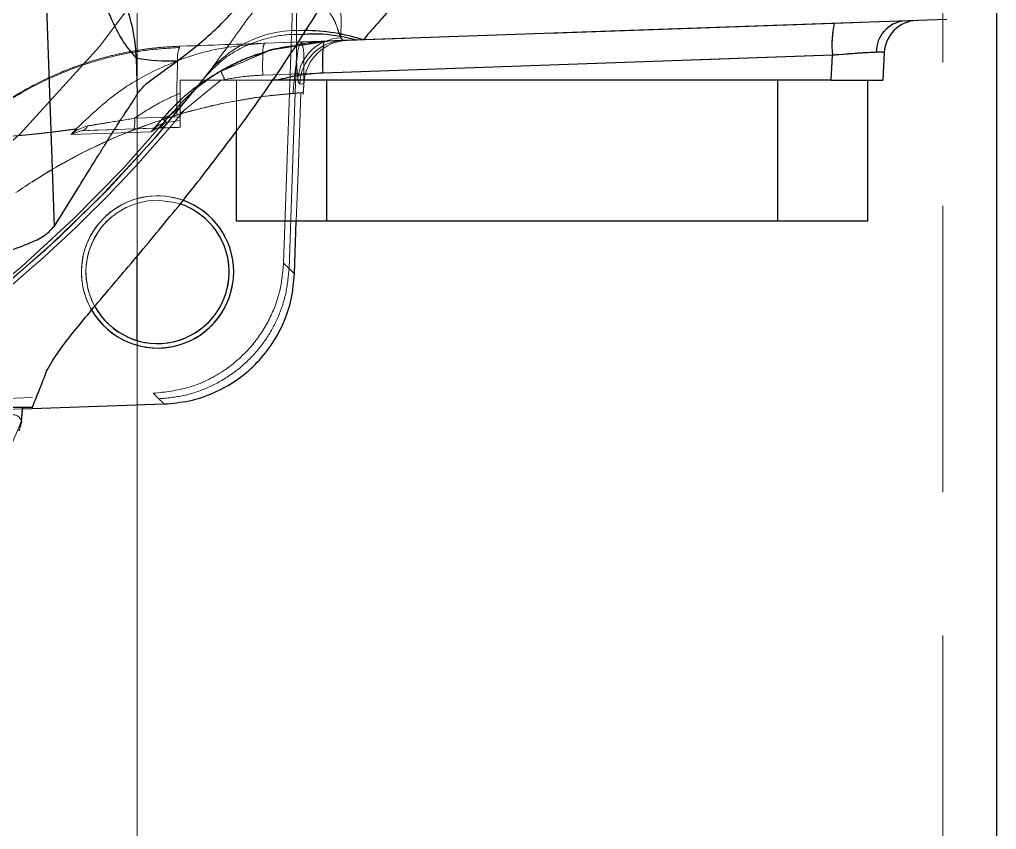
# Model space of a CAD drawing. Header units: millimetres. Extents: x 126 to 938, y 244 to 707.
# Drawn here: x 791.362 to 795.694, y 554.215 to 557.806 of the extents above; entities that cross this region are included whole.
import ezdxf

# ---------------------------------------------------------------- set-up
doc = ezdxf.new("R2010")
doc.units = ezdxf.units.MM
doc.linetypes.add('HIDDEN', pattern=[1.905, 1.27, -0.635])

msp = doc.modelspace()

# ---------------------------------------------------------------- linework, layer by layer
at = {"color": 7, "linetype": 'HIDDEN', "lineweight": 18}
for p, q in [((795.6937, 538.3273), (795.6937, 584.0473)), ((795.4556, 538.5654), (795.4556, 583.8091)), ((795.4556, 538.5654), (795.4556, 583.8091)), ((791.8837, 545.9473), (791.8837, 576.4273)), ((791.8837, 576.4273), (791.8837, 545.9473)), ((791.8837, 576.4273), (791.8837, 545.9473)), ((791.8837, 556.7581), (791.8837, 565.5396)), ((792.5324, 556.7265), (792.6688, 560.6239)), ((792.3695, 557.8059), (792.5682, 558.0591)), ((792.7964, 557.7135), (795.4737, 557.807)), ((792.715, 557.7107), (794.9743, 557.7896)), ((792.7128, 557.708), (792.4927, 557.673)), ((792.713, 557.7054), (792.715, 557.7107)), ((792.7964, 557.7135), (792.7866, 557.7252)), ((792.0723, 557.6882), (792.0689, 557.6776)), ((792.4739, 557.67), (792.4504, 557.6601)), ((792.4927, 557.673), (792.4739, 557.67)), ((792.5301, 557.6845), (792.588, 557.6945)), ((792.7108, 557.6999), (792.713, 557.7054)), ((792.4504, 557.6601), (792.2521, 557.5761)), ((792.4403, 557.5599), (794.9669, 557.6482)), ((794.9669, 557.6482), (794.9611, 557.5373)), ((795.1896, 557.5373), (795.1961, 557.6603)), ((792.2545, 557.5373), (792.0737, 557.3896)), ((792.2545, 557.5373), (792.0737, 557.5373)), ((792.0737, 557.3896), (792.0737, 557.5373)), ((792.0737, 557.48), (792.0737, 557.5373)), ((792.0737, 557.5373), (792.2571, 557.5373)), ((792.1648, 557.5276), (792.1774, 557.5434)), ((792.2732, 557.5373), (792.2545, 557.5373)), ((792.2571, 557.5373), (794.9611, 557.5373)), ((792.4839, 557.5373), (792.2732, 557.5373)), ((792.3237, 557.3123), (792.3237, 557.5373)), ((792.3237, 557.5373), (792.7237, 557.5373)), ((792.3237, 556.9123), (792.3237, 557.5373)), ((792.7237, 557.5373), (792.3237, 557.5373)), ((792.6188, 557.4743), (792.6254, 557.5552)), ((792.7237, 557.5373), (794.7237, 557.5373)), ((792.7237, 556.9123), (792.7237, 557.5373)), ((794.7237, 557.5373), (792.7237, 557.5373)), ((794.7237, 557.5373), (795.1237, 557.5373)), ((794.7237, 556.9123), (794.7237, 557.5373)), ((795.1237, 557.5373), (794.7237, 557.5373)), ((795.1896, 557.5373), (794.9611, 557.5373)), ((795.1237, 556.9123), (795.1237, 557.5373)), ((792.1636, 557.516), (792.1634, 557.5154)), ((792.1714, 557.5299), (792.1722, 557.5282)), ((792.6233, 557.5306), (792.6227, 557.5213)), ((792.0737, 557.3757), (792.0737, 557.48)), ((792.0737, 557.3757), (791.8716, 557.3686)), ((791.9953, 557.3674), (791.9538, 557.3188)), ((792.0737, 557.3896), (792.0737, 557.3589)), ((792.0737, 557.3757), (792.0737, 557.3286)), ((791.6132, 557.3216), (791.5903, 557.2972)), ((791.617, 557.3174), (791.6133, 557.3216)), ((791.6631, 557.3346), (791.617, 557.3174)), ((791.8692, 557.3215), (792.0737, 557.3286)), ((791.9709, 557.325), (791.9491, 557.3108)), ((792.0154, 557.3493), (792.0737, 557.3589)), ((792.0737, 557.3286), (792.0737, 557.3589)), ((791.5903, 557.2972), (791.945, 557.3081)), ((791.617, 557.3174), (791.5921, 557.2987)), ((791.5921, 557.2987), (791.6356, 557.3133)), ((791.9491, 557.3108), (791.945, 557.3081)), ((792.3237, 556.9123), (792.7237, 556.9123)), ((792.7237, 556.9123), (794.7237, 556.9123)), ((794.7237, 556.9123), (795.1237, 556.9123)), ((792.5566, 556.7024), (792.5324, 556.7265)), ((792.5566, 556.7023), (792.5566, 556.7024)), ((792.5809, 556.6792), (792.5566, 556.7023)), ((791.8837, 545.9473), (791.8837, 556.3828)), ((788.2468, 556.0192), (791.9549, 556.149)), ((791.9549, 556.149), (791.9791, 556.1248)), ((787.6059, 556.0873), (791.3755, 556.0873)), ((790.5106, 556.0495), (791.3753, 556.0798)), ((791.3755, 556.0873), (791.3026, 556.0873)), ((791.3109, 556.0873), (791.4185, 556.0873)), ((791.3711, 556.0281), (791.3709, 556.0253)), ((791.3619, 555.9884), (791.3651, 555.9983))]:
    msp.add_line(p, q, dxfattribs=at)
at = {"color": 7, "linetype": 'Continuous', "lineweight": 25}
for p, q in [((791.5161, 556.8901), (791.4656, 558.339)), ((795.6937, 557.8623), (795.6937, 538.3273)), ((792.1582, 557.6987), (792.1787, 557.7162)), ((792.0622, 557.6232), (792.1205, 557.6681)), ((792.1205, 557.6681), (792.1582, 557.6987)), ((791.8854, 557.4785), (791.8802, 557.6346)), ((791.9604, 557.5491), (792.0622, 557.6232)), ((794.9669, 557.6482), (792.7076, 557.5693)), ((794.9611, 557.5373), (794.9669, 557.6482)), ((795.1961, 557.6603), (795.1896, 557.5373)), ((792.5048, 557.5373), (792.4839, 557.5373)), ((794.9611, 557.5373), (792.5048, 557.5373)), ((792.7237, 556.9123), (792.7237, 557.5373)), ((794.7237, 556.9123), (794.7237, 557.5373)), ((794.9611, 557.5373), (795.1896, 557.5373)), ((795.1237, 556.9123), (795.1237, 557.5373)), ((791.8853, 557.4783), (791.8854, 557.4785)), ((792.3237, 556.9123), (792.3237, 557.3123)), ((791.5161, 556.8901), (791.6112, 557.0431)), ((792.7237, 556.9123), (792.3237, 556.9123)), ((792.5809, 556.6792), (792.589, 556.9123)), ((794.7237, 556.9123), (792.7237, 556.9123)), ((795.1237, 556.9123), (794.7237, 556.9123)), ((791.8837, 556.3828), (791.8837, 556.7581)), ((791.0645, 556.0873), (791.4185, 556.0873)), ((791.371, 556.0253), (791.3759, 556.0871)), ((791.3753, 556.0798), (792.0033, 556.1017)), ((791.3651, 555.9983), (791.3702, 556.02)), ((791.3606, 555.9844), (791.3619, 555.9884))]:
    msp.add_line(p, q, dxfattribs=at)
at = {"color": 7, "linetype": 'Continuous', "lineweight": 25, "flags": 128}
for points in [[(795.4737, 557.807), (794.0254, 557.7564), (792.8875, 557.7167)], [(792.8568, 557.7156), (792.7857, 557.7131), (792.7298, 557.7112)], [(792.8875, 557.7167), (792.8703, 557.7161), (792.8568, 557.7156)], [(792.9052, 557.7399), (792.8953, 557.7269), (792.8875, 557.7167)]]:
    msp.add_lwpolyline(points, dxfattribs=at)
at = {"color": 7, "linetype": 'HIDDEN', "lineweight": 18, "flags": 128}
for points in [[(794.9743, 557.7896), (795.0765, 557.7931), (795.1717, 557.7965), (795.2349, 557.7987), (795.2839, 557.8004)], [(795.2839, 557.8004), (795.219, 557.7981), (795.1325, 557.7951), (795.0548, 557.7924), (794.9743, 557.7896)], [(795.3406, 557.8024), (795.3225, 557.8017), (795.2839, 557.8004)], [(794.9743, 557.7896), (792.7145, 557.7107), (792.448, 557.7014)], [(792.6115, 557.7071), (792.6988, 557.7101), (792.7705, 557.7126), (792.8063, 557.7139), (792.8152, 557.7142)], [(792.0723, 557.6882), (792.3741, 557.6988), (792.6115, 557.7071)], [(792.448, 557.7014), (792.4113, 557.7001), (792.3779, 557.6989), (792.3499, 557.6979), (792.3229, 557.697), (792.2968, 557.6961), (792.2717, 557.6952), (792.2475, 557.6944), (792.2237, 557.6935), (792.1953, 557.6925), (792.1659, 557.6915), (792.1356, 557.6904), (792.1044, 557.6894), (792.0723, 557.6882)], [(792.5566, 556.7024), (792.5751, 557.2316), (792.5895, 557.6474)], [(792.6039, 557.5206), (792.6144, 557.521), (792.6227, 557.5213)], [(792.589, 556.9123), (792.5966, 557.1287), (792.609, 557.4818)], [(792.0154, 557.3493), (792.0102, 557.3539), (792.0058, 557.3578), (792.0021, 557.361), (791.9992, 557.3637), (791.9971, 557.3656), (791.9958, 557.3669), (791.9953, 557.3675), (791.9956, 557.3674)], [(791.9709, 557.325), (791.7847, 557.3185), (791.6356, 557.3133)], [(791.6356, 557.3133), (791.6932, 557.3153), (791.7592, 557.3176), (791.8692, 557.3215)], [(792.0727, 556.9889), (792.0497, 556.9955), (791.9737, 557.0048)]]:
    msp.add_lwpolyline(points, dxfattribs=at)
at = {"color": 7, "linetype": 'HIDDEN', "lineweight": 18}
msp.add_circle((791.9737, 556.6873), 0.3175, dxfattribs=at)
for centre, radius, start, end in [((787.4737, 561.1873), 5.5, 270, 90), ((787.4737, 561.1873), 5.5, 270, 90), ((790.0852, 557.7884), 2.7021, 358.6586, 2.531), ((787.4737, 561.1872), 5.95, 273.19163, 325.36907), ((795.2987, 557.6632), 0.138, 96.1694, 180.8163), ((795.3459, 557.6525), 0.15, 92.0012, 177.0003), ((792.5978, 557.2392), 0.5194, 87.0964, 139.3817), ((795.3938, 557.6967), 0.4296, 167.5117, 186.4858), ((792.7935, 557.527), 0.1983, 92.0058, 174.9827), ((792.8036, 557.5139), 0.1998, 92.053, 178.0693), ((792.8223, 557.5146), 0.1997, 92.0481, 175.3874), ((787.4737, 561.1873), 5.95, 273.19165, 322.2359), ((792.7737, 554.9873), 2.5, 93.7776, 154.8561), ((787.4737, 561.1873), 5.9354, 272.00002, 320.13607), ((791.7294, 557.3525), 0.1432, 347.5015, 6.4767), ((791.632, 557.3464), 0.0333, 276.3289, 339.1416), ((791.968, 557.3633), 0.0384, 274.4077, 334.8607), ((791.9817, 557.361), 0.0356, 276.2542, 340.9758), ((791.9737, 556.6872), 0.3375, 70.5532, 179.9992), ((791.9737, 556.6873), 0.3375, 0.0002, 179.9998), ((791.9737, 556.6873), 0.3175, 90.0002, 208.5409), ((791.9739, 556.6873), 0.3377, 180.0056, 209.7327), ((791.9737, 556.6873), 0.3375, 180.0002, 359.9998)]:
    msp.add_arc(centre, radius, start, end, dxfattribs=at)
at = {"color": 7, "linetype": 'Continuous', "lineweight": 25}
for centre, radius, start, end in [((795.2987, 557.6632), 0.138, 96.1694, 180.8163), ((795.3459, 557.6525), 0.15, 92.0012, 177.0003), ((792.6156, 556.8413), 0.9167, 72.745, 89.4707), ((795.3938, 557.6967), 0.4296, 167.5117, 186.4858), ((792.0383, 558.7072), 1.0842, 261.6155, 271.2632), ((791.9737, 556.6873), 0.3175, 208.5405, 71.8272), ((791.9737, 556.6872), 0.3375, 0.0007, 70.5502), ((791.9737, 556.6873), 0.3375, 209.742, 359.9993)]:
    msp.add_arc(centre, radius, start, end, dxfattribs=at)
at = {"color": 7, "linetype": 'HIDDEN', "lineweight": 18}
for points, knots in [([(793.439, 560.8931), (793.4252, 560.712), (793.3976, 560.3497), (793.2937, 559.8137), (793.1447, 559.2888), (792.9472, 558.7796), (792.7057, 558.2929), (792.4223, 557.8326), (792.1003, 557.4018), (791.7405, 557.0011), (791.3427, 556.6315), (790.9093, 556.2969), (790.4405, 555.9995), (789.9352, 555.7417), (789.3938, 555.529), (788.8261, 555.3706), (788.2459, 555.2662), (787.8561, 555.2435), (787.6612, 555.2321)], [0, 0, 0, 0, 0.061266, 0.122548, 0.183856, 0.245203, 0.306595, 0.366948, 0.427369, 0.487864, 0.548446, 0.610363, 0.672391, 0.735529, 0.801529, 0.86833, 0.934165, 1, 1, 1, 1]), ([(792.5918, 557.8848), (792.5918, 557.8837), (792.5919, 557.8785), (792.5915, 557.8701), (792.5912, 557.8572), (792.5907, 557.8382), (792.59, 557.805), (792.5894, 557.7582), (792.5892, 557.7032), (792.5894, 557.6656), (792.5895, 557.6474)], [0, 0, 0, 0, 0.0139833, 0.065235, 0.1060692, 0.1779135, 0.3050434, 0.5256286, 0.7697677, 1, 1, 1, 1]), ([(792.7866, 557.7252), (792.7836, 557.7329), (792.7772, 557.7496), (792.7679, 557.7788), (792.754, 557.8126), (792.7302, 557.8456), (792.6947, 557.8677), (792.6597, 557.8783), (792.6286, 557.8829), (792.6111, 557.884), (792.6029, 557.8844)], [0, 0, 0, 0, 0.093075, 0.200511, 0.343459, 0.501343, 0.648101, 0.80273, 0.908714, 1, 1, 1, 1]), ([(792.2035, 557.5773), (792.2349, 557.619), (792.2915, 557.6943), (792.3455, 557.7715), (792.3695, 557.8059)], [0, 0, 0, 0, 0.554015, 1, 1, 1, 1]), ([(795.2839, 557.8004), (795.2991, 557.8009), (795.318, 557.8016), (795.3369, 557.8022), (795.3406, 557.8024)], [0, 0, 0, 0, 0.8028983, 1, 1, 1, 1]), ([(792.6178, 557.7404), (792.5978, 557.7408), (792.5306, 557.742), (792.4142, 557.7137), (792.2785, 557.652), (792.2102, 557.5787), (792.1774, 557.5434)], [0, 0, 0, 0, 0.120414, 0.403073, 0.712736, 1, 1, 1, 1]), ([(792.2588, 557.582), (792.3178, 557.6046), (792.3918, 557.6329), (792.4733, 557.6748), (792.5694, 557.6846), (792.6476, 557.6986), (792.715, 557.7107)], [0, 0, 0, 0, 0.3983288, 0.4991122, 0.5689696, 1, 1, 1, 1]), ([(792.7298, 557.7112), (792.727, 557.7111), (792.7221, 557.7109), (792.7172, 557.7108), (792.715, 557.7107)], [0, 0, 0, 0, 0.5601267, 1, 1, 1, 1]), ([(792.8152, 557.7142), (792.8117, 557.7141), (792.8054, 557.7138), (792.7992, 557.7136), (792.7964, 557.7135)], [0, 0, 0, 0, 0.559917, 1, 1, 1, 1]), ([(791.1022, 557.2858), (791.1692, 557.3422), (791.3045, 557.4561), (791.4892, 557.5513), (791.6271, 557.6048), (791.7111, 557.6317), (791.7963, 557.6535), (791.883, 557.6703), (791.975, 557.6829), (792.0385, 557.6864), (792.0723, 557.6882)], [0, 0, 0, 0, 0.244629, 0.4935091, 0.5764482, 0.6584755, 0.7402147, 0.8223018, 0.9053445, 1, 1, 1, 1]), ([(792.0688, 557.6822), (792.0302, 557.68), (791.9545, 557.6757), (791.8405, 557.658), (791.7245, 557.6314), (791.5876, 557.5877), (791.4323, 557.5192), (791.2617, 557.4187), (791.1584, 557.3307), (791.1051, 557.2853)], [0, 0, 0, 0, 0.109061, 0.213725, 0.324912, 0.444125, 0.618315, 0.802752, 1, 1, 1, 1]), ([(792.448, 557.7014), (792.3696, 557.6942), (792.2132, 557.6799), (791.9902, 557.6004), (791.7838, 557.4847), (791.6702, 557.376), (791.6133, 557.3216)], [0, 0, 0, 0, 0.250548, 0.499695, 0.749552, 1, 1, 1, 1]), ([(792.5301, 557.6845), (792.4817, 557.6724), (792.3851, 557.6483), (792.2513, 557.5809), (792.1292, 557.4941), (792.0628, 557.42), (792.0295, 557.3829)], [0, 0, 0, 0, 0.250266, 0.500103, 0.74988, 1, 1, 1, 1]), ([(792.0689, 557.6776), (792.0679, 557.6748), (792.0605, 557.6528), (792.0628, 557.5952), (792.058, 557.5006), (792.0593, 557.4253), (792.06, 557.3832)], [0, 0, 0, 0, 0.030122, 0.235642, 0.573185, 1, 1, 1, 1]), ([(792.2588, 557.582), (792.3017, 557.6032), (792.3887, 557.6462), (792.4825, 557.6716), (792.5301, 557.6845)], [0, 0, 0, 0, 0.492252, 1, 1, 1, 1]), ([(792.4403, 557.5599), (792.4398, 557.5782), (792.4389, 557.6117), (792.4412, 557.6549), (792.4407, 557.6849), (792.4464, 557.6978), (792.448, 557.7014)], [0, 0, 0, 0, 0.383599, 0.704701, 0.918941, 1, 1, 1, 1]), ([(792.5746, 557.4793), (792.5772, 557.511), (792.5818, 557.5668), (792.5929, 557.6367), (792.5971, 557.6835), (792.6083, 557.7019), (792.6115, 557.7071)], [0, 0, 0, 0, 0.40971, 0.722786, 0.922506, 1, 1, 1, 1]), ([(792.6227, 557.5213), (792.623, 557.5592), (792.6235, 557.6141), (792.6217, 557.6772), (792.6138, 557.7002), (792.6115, 557.7071)], [0, 0, 0, 0, 0.610959, 0.884039, 1, 1, 1, 1]), ([(792.5895, 557.6474), (792.5901, 557.625), (792.591, 557.5906), (792.5947, 557.5563), (792.596, 557.5444)], [0, 0, 0, 0, 0.649796, 1, 1, 1, 1]), ([(794.9669, 557.6482), (794.9869, 557.6498), (795.0241, 557.6528), (795.0768, 557.6566), (795.1214, 557.6595), (795.1488, 557.6607), (795.1607, 557.6612)], [0, 0, 0, 0, 0.309444, 0.576063, 0.81593, 1, 1, 1, 1]), ([(795.1607, 557.6612), (795.1695, 557.6619), (795.1813, 557.6627), (795.193, 557.6608), (795.1961, 557.6603)], [0, 0, 0, 0, 0.738692, 1, 1, 1, 1]), ([(792.257, 557.5801), (792.2084, 557.5506), (792.1113, 557.4919), (792.0341, 557.4087), (791.9956, 557.3671)], [0, 0, 0, 0, 0.5004989, 1, 1, 1, 1]), ([(791.9956, 557.3674), (792.0339, 557.4088), (792.1105, 557.4918), (792.2069, 557.5506), (792.2551, 557.58)], [0, 0, 0, 0, 0.499551, 1, 1, 1, 1]), ([(792.2348, 557.5663), (792.2523, 557.5769), (792.2733, 557.5897), (792.2962, 557.601), (792.3008, 557.6033), (792.3016, 557.6037)], [0, 0, 0, 0, 0.800133, 0.965254, 1, 1, 1, 1]), ([(792.2551, 557.58), (792.2552, 557.58), (792.2553, 557.5801), (792.2557, 557.5803), (792.2569, 557.581), (792.258, 557.5815), (792.2588, 557.582)], [0, 0, 0, 0, 0.028691, 0.098823, 0.366678, 1, 1, 1, 1]), ([(792.2732, 557.5373), (792.2701, 557.5433), (792.2648, 557.5537), (792.2593, 557.5671), (792.255, 557.5752), (792.2551, 557.5791), (792.2551, 557.58)], [0, 0, 0, 0, 0.433488, 0.751822, 0.939065, 1, 1, 1, 1]), ([(792.1634, 557.5154), (792.1655, 557.5169), (792.1777, 557.5252), (792.2014, 557.5449), (792.2251, 557.56), (792.2386, 557.5687)], [0, 0, 0, 0, 0.084967, 0.477892, 1, 1, 1, 1]), ([(792.1774, 557.5434), (792.1822, 557.5496), (792.1909, 557.5609), (792.1996, 557.5722), (792.2035, 557.5773)], [0, 0, 0, 0, 0.550667, 1, 1, 1, 1]), ([(792.2571, 557.5373), (792.291, 557.5437), (792.3516, 557.5551), (792.4132, 557.5584), (792.4403, 557.5599)], [0, 0, 0, 0, 0.559706, 1, 1, 1, 1]), ([(792.596, 557.5444), (792.5963, 557.5374), (792.5967, 557.5284), (792.6026, 557.5221), (792.6039, 557.5206)], [0, 0, 0, 0, 0.769929, 1, 1, 1, 1]), ([(792.0295, 557.3829), (792.0388, 557.3898), (792.0599, 557.4055), (792.0921, 557.4398), (792.1281, 557.481), (792.1528, 557.5124), (792.1648, 557.5276)], [0, 0, 0, 0, 0.174143, 0.396236, 0.708363, 1, 1, 1, 1]), ([(792.1722, 557.5282), (792.1692, 557.525), (792.1658, 557.5213), (792.1639, 557.5167), (792.1636, 557.516)], [0, 0, 0, 0, 0.853529, 1, 1, 1, 1]), ([(792.1649, 557.5274), (792.1673, 557.5301), (792.1701, 557.5333), (792.1712, 557.5304), (792.1714, 557.5299)], [0, 0, 0, 0, 0.834423, 1, 1, 1, 1]), ([(792.6227, 557.5213), (792.6221, 557.5141), (792.6211, 557.5012), (792.6202, 557.4883), (792.6198, 557.4825)], [0, 0, 0, 0, 0.553344, 1, 1, 1, 1]), ([(791.8716, 557.3686), (791.9079, 557.3925), (791.9723, 557.435), (792.0428, 557.4663), (792.0737, 557.48)], [0, 0, 0, 0, 0.5621393, 1, 1, 1, 1]), ([(792.5746, 557.4793), (792.5327, 557.4753), (792.4456, 557.4671), (792.3161, 557.4461), (792.1862, 557.4188), (792.1021, 557.3951), (792.06, 557.3832)], [0, 0, 0, 0, 0.240882, 0.500193, 0.749799, 1, 1, 1, 1]), ([(792.5746, 557.4793), (792.578, 557.4796), (792.5845, 557.4801), (792.5938, 557.4808), (792.602, 557.4814), (792.6099, 557.4819), (792.6157, 557.4823), (792.6191, 557.4825), (792.6198, 557.4825)], [0, 0, 0, 0, 0.225182, 0.436042, 0.617041, 0.769238, 0.95807, 1, 1, 1, 1]), ([(792.6198, 557.4825), (792.6178, 557.4824), (792.6142, 557.4822), (792.6106, 557.4819), (792.609, 557.4818)], [0, 0, 0, 0, 0.5601862, 1, 1, 1, 1]), ([(792.06, 557.3832), (791.9968, 557.3628), (791.8705, 557.322), (791.688, 557.2417), (791.5115, 557.1491), (791.4008, 557.0758), (791.3455, 557.0391)], [0, 0, 0, 0, 0.249861, 0.500002, 0.750152, 1, 1, 1, 1]), ([(791.8716, 557.3686), (791.8341, 557.3625), (791.7793, 557.3537), (791.7098, 557.3422), (791.6779, 557.337), (791.6631, 557.3346)], [0, 0, 0, 0, 0.54049, 0.787203, 1, 1, 1, 1]), ([(791.945, 557.3081), (791.9545, 557.3191), (791.9715, 557.3388), (791.9883, 557.3586), (791.9956, 557.3674)], [0, 0, 0, 0, 0.559983, 1, 1, 1, 1]), ([(791.9956, 557.3674), (792.0016, 557.3697), (792.0133, 557.3741), (792.0242, 557.38), (792.0295, 557.3829)], [0, 0, 0, 0, 0.5151699, 1, 1, 1, 1]), ([(791.1022, 557.2858), (791.1284, 557.2848), (791.1822, 557.283), (791.2648, 557.285), (791.3261, 557.2891), (791.3649, 557.2924), (791.3807, 557.2938), (791.3973, 557.2954), (791.4147, 557.2972), (791.433, 557.2991), (791.4555, 557.3015), (791.4816, 557.3045), (791.5118, 557.3081), (791.5407, 557.3117), (791.5667, 557.3152), (791.5871, 557.3179), (791.602, 557.32), (791.6101, 557.3211), (791.6132, 557.3216)], [0, 0, 0, 0, 0.153003, 0.31515, 0.482795, 0.512041, 0.542933, 0.575448, 0.609636, 0.645476, 0.682993, 0.742005, 0.798995, 0.860968, 0.912109, 0.952352, 0.981652, 1, 1, 1, 1]), ([(791.945, 557.3081), (791.9529, 557.3174), (791.9685, 557.3357), (791.9914, 557.3433), (792.0027, 557.347)], [0, 0, 0, 0, 0.50687, 1, 1, 1, 1]), ([(791.9856, 557.3255), (791.9828, 557.3255), (791.9779, 557.3253), (791.973, 557.3251), (791.9709, 557.325)], [0, 0, 0, 0, 0.576758, 1, 1, 1, 1]), ([(792.0737, 557.3286), (792.0562, 557.328), (792.0268, 557.327), (791.9974, 557.326), (791.9856, 557.3255)], [0, 0, 0, 0, 0.596508, 1, 1, 1, 1]), ([(792.0027, 557.347), (792.005, 557.3474), (792.0092, 557.3482), (792.0134, 557.349), (792.0154, 557.3493)], [0, 0, 0, 0, 0.546079, 1, 1, 1, 1]), ([(791.5921, 557.2987), (791.5918, 557.2985), (791.5912, 557.298), (791.5906, 557.2975), (791.5903, 557.2972)], [0, 0, 0, 0, 0.559448, 1, 1, 1, 1]), ([(791.9549, 556.149), (792.0079, 556.1549), (792.1177, 556.1673), (792.2714, 556.2431), (792.3927, 556.3514), (792.4733, 556.4764), (792.5204, 556.6), (792.5285, 556.6852), (792.5324, 556.7265)], [0, 0, 0, 0, 0.177643, 0.36741, 0.562563, 0.714676, 0.861484, 1, 1, 1, 1]), ([(791.9791, 556.1248), (792.0164, 556.1282), (792.0909, 556.1351), (792.1979, 556.1717), (792.2966, 556.226), (792.3833, 556.298), (792.4554, 556.3848), (792.5097, 556.4835), (792.5462, 556.5904), (792.5531, 556.665), (792.5566, 556.7023)], [0, 0, 0, 0, 0.124898, 0.249878, 0.37492, 0.499986, 0.625057, 0.750095, 0.875082, 1, 1, 1, 1]), ([(791.9791, 556.1248), (791.9836, 556.1205), (791.9917, 556.1128), (791.9998, 556.1051), (792.0033, 556.1017)], [0, 0, 0, 0, 0.559972, 1, 1, 1, 1]), ([(791.3711, 556.0281), (791.3364, 555.945), (791.2728, 555.7932), (791.1877, 555.6525), (791.1491, 555.5887)], [0, 0, 0, 0, 0.546924, 1, 1, 1, 1]), ([(791.2988, 556.0461), (791.3185, 556.052), (791.3488, 556.0609), (791.3653, 556.0366), (791.3711, 556.0281)], [0, 0, 0, 0, 0.651202, 1, 1, 1, 1])]:
    msp.add_open_spline(points, degree=3, knots=knots, dxfattribs=at)
at = {"color": 7, "linetype": 'Continuous', "lineweight": 25}
for points, knots in [([(791.5093, 556.2962), (791.5228, 556.3159), (791.5531, 556.3602), (791.6081, 556.4296), (791.674, 556.5098), (791.7798, 556.635), (791.9284, 556.8098), (792.1178, 557.0407), (792.3144, 557.2954), (792.51, 557.5696), (792.6985, 557.8597), (792.8963, 558.1977), (793.0931, 558.5846), (793.2747, 559.0228), (793.4227, 559.4738), (793.5357, 559.9367), (793.6156, 560.4085), (793.6382, 560.7269), (793.6495, 560.8861)], [0, 0, 0, 0, 0.013893, 0.031122, 0.051327, 0.074105, 0.126205, 0.184391, 0.24733, 0.312791, 0.379719, 0.447962, 0.539841, 0.631313, 0.722809, 0.814933, 0.907459, 1, 1, 1, 1]), ([(793.5312, 558.5182), (793.5302, 558.517), (793.5285, 558.5149), (793.5254, 558.5112), (793.5209, 558.5057), (793.5128, 558.4959), (793.4983, 558.4781), (793.4723, 558.4458), (793.4256, 558.3867), (793.3416, 558.2782), (793.214, 558.1116), (793.0833, 557.9466), (792.9839, 557.8287), (792.9398, 557.7784), (792.9186, 557.7547), (792.9092, 557.7444), (792.9052, 557.7399)], [0, 0, 0, 0, 0.004553, 0.008117, 0.014488, 0.025902, 0.04641, 0.083395, 0.150433, 0.272577, 0.495384, 0.780809, 0.904558, 0.958268, 0.981697, 1, 1, 1, 1]), ([(791.8802, 557.6346), (791.8602, 557.6584), (791.813, 557.7144), (791.7616, 557.8253), (791.7046, 557.9525), (791.6521, 558.0752), (791.6033, 558.1811), (791.559, 558.2581), (791.519, 558.3199), (791.481, 558.3335), (791.4656, 558.339)], [0, 0, 0, 0, 0.1119873, 0.2637296, 0.438343, 0.6165728, 0.7464408, 0.8574757, 0.9422245, 1, 1, 1, 1]), ([(791.8802, 557.6346), (791.8774, 557.6701), (791.8717, 557.7411), (791.8441, 557.8449), (791.8034, 557.9439), (791.7346, 558.0653), (791.6619, 558.1392), (791.6143, 558.1874)], [0, 0, 0, 0, 0.1698771, 0.3387739, 0.509172, 0.6789678, 1, 1, 1, 1]), ([(792.1787, 557.7162), (792.2025, 557.7373), (792.2503, 557.7799), (792.3187, 557.8513), (792.3581, 557.9053), (792.3785, 557.9332)], [0, 0, 0, 0, 0.322772, 0.649401, 1, 1, 1, 1]), ([(792.588, 557.6945), (792.609, 557.6986), (792.6558, 557.7077), (792.7035, 557.71), (792.7298, 557.7112)], [0, 0, 0, 0, 0.4475917, 1, 1, 1, 1]), ([(792.8568, 557.7156), (792.8068, 557.7269), (792.7279, 557.7447), (792.6474, 557.7415), (792.6178, 557.7404)], [0, 0, 0, 0, 0.633064, 1, 1, 1, 1]), ([(792.7076, 557.5693), (792.7072, 557.5875), (792.7066, 557.6209), (792.707, 557.6646), (792.7097, 557.6898), (792.7108, 557.6999)], [0, 0, 0, 0, 0.417432, 0.766922, 1, 1, 1, 1]), ([(795.1607, 557.6612), (795.1488, 557.6607), (795.1214, 557.6595), (795.0768, 557.6566), (795.0241, 557.6528), (794.9869, 557.6498), (794.9669, 557.6482)], [0, 0, 0, 0, 0.18407, 0.423937, 0.690495, 1, 1, 1, 1]), ([(795.1961, 557.6603), (795.193, 557.6608), (795.1813, 557.6627), (795.1695, 557.6619), (795.1607, 557.6612)], [0, 0, 0, 0, 0.261308, 1, 1, 1, 1]), ([(791.8854, 557.4785), (791.8944, 557.4902), (791.9157, 557.5175), (791.9441, 557.5376), (791.9604, 557.5491)], [0, 0, 0, 0, 0.425468, 1, 1, 1, 1]), ([(792.7076, 557.5693), (792.6692, 557.5666), (792.6006, 557.5619), (792.534, 557.5448), (792.5048, 557.5373)], [0, 0, 0, 0, 0.559778, 1, 1, 1, 1]), ([(791.6112, 557.0431), (791.6171, 557.0524), (791.6292, 557.072), (791.6484, 557.1028), (791.6692, 557.1363), (791.6917, 557.1727), (791.716, 557.2117), (791.7429, 557.255), (791.767, 557.2939), (791.7868, 557.3255), (791.7997, 557.3459), (791.8099, 557.3617), (791.8204, 557.3772), (791.847, 557.4146), (791.8682, 557.4498), (791.8853, 557.4783)], [0, 0, 0, 0, 0.064128, 0.134586, 0.21136, 0.294461, 0.383869, 0.479606, 0.59179, 0.650466, 0.697429, 0.732683, 0.760259, 0.806506, 1, 1, 1, 1]), ([(791.1321, 556.7334), (791.141, 556.7354), (791.1801, 556.7441), (791.2485, 556.7614), (791.3344, 556.7868), (791.4107, 556.8162), (791.4751, 556.846), (791.5037, 556.8768), (791.5161, 556.8901)], [0, 0, 0, 0, 0.064717, 0.285944, 0.50285, 0.702424, 0.87139, 1, 1, 1, 1]), ([(792.0033, 556.1017), (792.0406, 556.1051), (792.1153, 556.1117), (792.2225, 556.1479), (792.3213, 556.202), (792.4081, 556.2738), (792.4803, 556.3607), (792.5344, 556.4594), (792.5708, 556.5667), (792.5775, 556.6416), (792.5809, 556.6792)], [0, 0, 0, 0, 0.124838, 0.249971, 0.374554, 0.499819, 0.624308, 0.749574, 0.874166, 1, 1, 1, 1]), ([(791.4721, 556.2213), (791.4762, 556.2326), (791.486, 556.2589), (791.5008, 556.2826), (791.5093, 556.2962)], [0, 0, 0, 0, 0.430674, 1, 1, 1, 1]), ([(791.4185, 556.0873), (791.4275, 556.1092), (791.4457, 556.1537), (791.4632, 556.1985), (791.4721, 556.2213)], [0, 0, 0, 0, 0.492056, 1, 1, 1, 1]), ([(791.3702, 556.02), (791.3712, 556.0326), (791.373, 556.055), (791.3748, 556.0774), (791.3755, 556.0873)], [0, 0, 0, 0, 0.560103, 1, 1, 1, 1]), ([(791.3709, 556.0253), (791.3709, 556.0247), (791.3708, 556.023), (791.3704, 556.0212), (791.3702, 556.02)], [0, 0, 0, 0, 0.300448, 1, 1, 1, 1]), ([(791.3599, 555.9821), (791.3603, 555.9831), (791.3612, 555.9852), (791.3621, 555.9872), (791.3625, 555.9882)], [0, 0, 0, 0, 0.529451, 1, 1, 1, 1])]:
    msp.add_open_spline(points, degree=3, knots=knots, dxfattribs=at)

doc.saveas('drawing.dxf')
